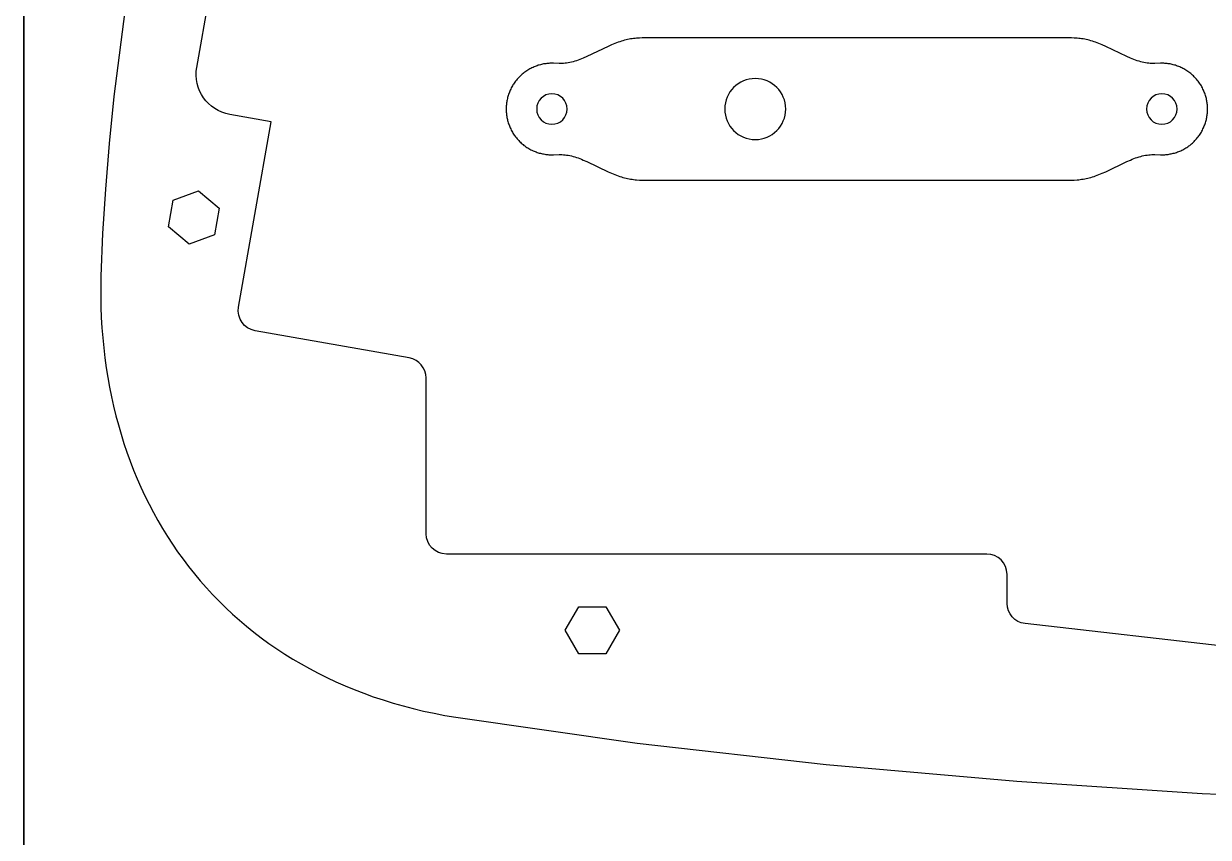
# Model space of a CAD drawing. Extents: x -770 to 754, y -86 to 233.
# Drawn here: x -160.1 to -43.6, y 62 to 142 of the extents above; entities that cross this region are included whole.
import ezdxf

# ---------------------------------------------------------------- set-up
doc = ezdxf.new("R2010")
doc.units = 0
for name, color, linetype in [('2D_ACR_PLOT$CUT1', 4, 'CONTINUOUS'), ('2D_ACR_PLOT$CUT2', 3, 'CONTINUOUS'), ('2D_ACR_PLOT$NOPRINT', 200, 'CONTINUOUS')]:
    doc.layers.add(name, color=color, linetype=linetype)

msp = doc.modelspace()

# ---------------------------------------------------------------- linework, layer by layer
at = {"layer": '2D_ACR_PLOT$CUT1'}
for p, q in [((-145.43, 124.63), (-142.93, 125.54)), ((-142.93, 125.54), (-140.89, 123.83)), ((-145.89, 122.01), (-145.43, 124.63)), ((-140.89, 123.83), (-141.35, 121.21)), ((-143.85, 120.3), (-145.89, 122.01)), ((-141.35, 121.21), (-143.85, 120.3)), ((-106.85, 82.34), (-105.52, 84.64)), ((-105.52, 84.64), (-102.86, 84.64)), ((-102.86, 84.64), (-101.52, 82.34)), ((-105.52, 80.03), (-106.85, 82.34)), ((-101.52, 82.34), (-102.86, 80.03)), ((-102.86, 80.03), (-105.52, 80.03))]:
    msp.add_line(p, q, dxfattribs=at)
at = {"layer": '2D_ACR_PLOT$CUT1', "extrusion": (0, 0, -1)}
for centre, radius in [((88.16, 133.58), 3), ((108.16, 133.58), 1.5), ((48.16, 133.58), 1.5)]:
    msp.add_circle(centre, radius, dxfattribs=at)
at = {"layer": '2D_ACR_PLOT$CUT2'}
for p, q in [((-143.1, 137.68), (-138.24, 165.25)), ((-150.05, 144.22), (-151.25, 134.81)), ((-102.3, 139.89), (-102.64, 139.74)), ((-101.97, 140.03), (-102.3, 139.89)), ((-101.81, 140.09), (-101.97, 140.03)), ((-101.65, 140.15), (-101.81, 140.09)), ((-101.49, 140.2), (-101.65, 140.15)), ((-101.33, 140.25), (-101.49, 140.2)), ((-101.18, 140.3), (-101.33, 140.25)), ((-101.02, 140.34), (-101.18, 140.3)), ((-100.87, 140.38), (-101.02, 140.34)), ((-100.72, 140.41), (-100.87, 140.38)), ((-100.57, 140.44), (-100.72, 140.41)), ((-100.42, 140.47), (-100.57, 140.44)), ((-100.27, 140.49), (-100.42, 140.47)), ((-100.13, 140.51), (-100.27, 140.49)), ((-99.98, 140.53), (-100.13, 140.51)), ((-99.84, 140.54), (-99.98, 140.53)), ((-99.55, 140.56), (-99.84, 140.54)), ((-99.27, 140.57), (-99.55, 140.56)), ((-98.16, 140.58), (-99.27, 140.57)), ((-58.16, 140.58), (-98.16, 140.58)), ((-57.05, 140.57), (-58.16, 140.58)), ((-56.77, 140.56), (-57.05, 140.57)), ((-56.48, 140.54), (-56.77, 140.56)), ((-56.34, 140.53), (-56.48, 140.54)), ((-56.19, 140.51), (-56.34, 140.53)), ((-56.05, 140.49), (-56.19, 140.51)), ((-55.9, 140.47), (-56.05, 140.49)), ((-55.75, 140.44), (-55.9, 140.47)), ((-55.6, 140.41), (-55.75, 140.44)), ((-55.45, 140.38), (-55.6, 140.41)), ((-55.3, 140.34), (-55.45, 140.38)), ((-55.14, 140.3), (-55.3, 140.34)), ((-54.99, 140.25), (-55.14, 140.3)), ((-54.83, 140.2), (-54.99, 140.25)), ((-54.67, 140.15), (-54.83, 140.2)), ((-54.51, 140.09), (-54.67, 140.15)), ((-54.35, 140.03), (-54.51, 140.09)), ((-54.02, 139.89), (-54.35, 140.03)), ((-53.68, 139.74), (-54.02, 139.89)), ((-104.73, 138.74), (-105.07, 138.59)), ((-102.64, 139.74), (-104.73, 138.74)), ((-51.59, 138.74), (-53.68, 139.74)), ((-51.25, 138.59), (-51.59, 138.74)), ((-110.33, 137.52), (-110.43, 137.47)), ((-110.23, 137.58), (-110.33, 137.52)), ((-110.13, 137.63), (-110.23, 137.58)), ((-110.02, 137.68), (-110.13, 137.63)), ((-109.92, 137.72), (-110.02, 137.68)), ((-109.82, 137.76), (-109.92, 137.72)), ((-109.71, 137.8), (-109.82, 137.76)), ((-109.61, 137.84), (-109.71, 137.8)), ((-109.5, 137.88), (-109.61, 137.84)), ((-109.4, 137.91), (-109.5, 137.88)), ((-109.29, 137.94), (-109.4, 137.91)), ((-109.19, 137.96), (-109.29, 137.94)), ((-109.08, 137.98), (-109.19, 137.96)), ((-108.98, 138.01), (-109.08, 137.98)), ((-108.87, 138.02), (-108.98, 138.01)), ((-108.77, 138.04), (-108.87, 138.02)), ((-108.67, 138.05), (-108.77, 138.04)), ((-108.56, 138.06), (-108.67, 138.05)), ((-108.46, 138.07), (-108.56, 138.06)), ((-108.36, 138.08), (-108.46, 138.07)), ((-108.26, 138.08), (-108.36, 138.08)), ((-108.16, 138.08), (-108.26, 138.08)), ((-108.02, 138.08), (-108.16, 138.08)), ((-107.46, 138.06), (-108.02, 138.08)), ((-107.31, 138.06), (-107.46, 138.06)), ((-107.17, 138.07), (-107.31, 138.06)), ((-107.02, 138.07), (-107.17, 138.07)), ((-106.87, 138.09), (-107.02, 138.07)), ((-106.72, 138.1), (-106.87, 138.09)), ((-106.56, 138.13), (-106.72, 138.1)), ((-106.4, 138.16), (-106.56, 138.13)), ((-106.24, 138.19), (-106.4, 138.16)), ((-106.08, 138.23), (-106.24, 138.19)), ((-105.92, 138.28), (-106.08, 138.23)), ((-105.75, 138.33), (-105.92, 138.28)), ((-105.58, 138.39), (-105.75, 138.33)), ((-105.42, 138.45), (-105.58, 138.39)), ((-105.24, 138.52), (-105.42, 138.45)), ((-105.07, 138.59), (-105.24, 138.52)), ((-51.08, 138.52), (-51.25, 138.59)), ((-50.9, 138.45), (-51.08, 138.52)), ((-50.74, 138.39), (-50.9, 138.45)), ((-50.57, 138.33), (-50.74, 138.39)), ((-50.4, 138.28), (-50.57, 138.33)), ((-50.24, 138.23), (-50.4, 138.28)), ((-50.08, 138.19), (-50.24, 138.23)), ((-49.92, 138.16), (-50.08, 138.19)), ((-49.76, 138.13), (-49.92, 138.16)), ((-49.6, 138.1), (-49.76, 138.13)), ((-49.45, 138.09), (-49.6, 138.1)), ((-49.3, 138.07), (-49.45, 138.09)), ((-49.15, 138.07), (-49.3, 138.07)), ((-49.01, 138.06), (-49.15, 138.07)), ((-48.86, 138.06), (-49.01, 138.06)), ((-48.3, 138.08), (-48.86, 138.06)), ((-48.16, 138.08), (-48.3, 138.08)), ((-48.06, 138.08), (-48.16, 138.08)), ((-47.96, 138.08), (-48.06, 138.08)), ((-47.86, 138.07), (-47.96, 138.08)), ((-47.76, 138.06), (-47.86, 138.07)), ((-47.65, 138.05), (-47.76, 138.06)), ((-47.55, 138.04), (-47.65, 138.05)), ((-47.45, 138.02), (-47.55, 138.04)), ((-47.34, 138.01), (-47.45, 138.02)), ((-47.24, 137.98), (-47.34, 138.01)), ((-47.13, 137.96), (-47.24, 137.98)), ((-47.03, 137.94), (-47.13, 137.96)), ((-46.92, 137.91), (-47.03, 137.94)), ((-46.82, 137.88), (-46.92, 137.91)), ((-46.71, 137.84), (-46.82, 137.88)), ((-46.61, 137.8), (-46.71, 137.84)), ((-46.5, 137.76), (-46.61, 137.8)), ((-46.4, 137.72), (-46.5, 137.76)), ((-46.3, 137.68), (-46.4, 137.72)), ((-46.19, 137.63), (-46.3, 137.68)), ((-46.09, 137.58), (-46.19, 137.63)), ((-45.99, 137.52), (-46.09, 137.58)), ((-45.89, 137.47), (-45.99, 137.52)), ((-111.65, 136.42), (-111.73, 136.33)), ((-111.58, 136.51), (-111.65, 136.42)), ((-111.5, 136.59), (-111.58, 136.51)), ((-111.42, 136.68), (-111.5, 136.59)), ((-111.34, 136.76), (-111.42, 136.68)), ((-111.26, 136.84), (-111.34, 136.76)), ((-111.17, 136.92), (-111.26, 136.84)), ((-111.09, 137), (-111.17, 136.92)), ((-111, 137.07), (-111.09, 137)), ((-110.91, 137.15), (-111, 137.07)), ((-110.81, 137.22), (-110.91, 137.15)), ((-110.72, 137.28), (-110.81, 137.22)), ((-110.62, 137.35), (-110.72, 137.28)), ((-110.53, 137.41), (-110.62, 137.35)), ((-110.43, 137.47), (-110.53, 137.41)), ((-45.79, 137.41), (-45.89, 137.47)), ((-45.7, 137.35), (-45.79, 137.41)), ((-45.6, 137.28), (-45.7, 137.35)), ((-45.51, 137.22), (-45.6, 137.28)), ((-45.41, 137.15), (-45.51, 137.22)), ((-45.32, 137.07), (-45.41, 137.15)), ((-45.23, 137), (-45.32, 137.07)), ((-45.15, 136.92), (-45.23, 137)), ((-45.06, 136.84), (-45.15, 136.92)), ((-44.98, 136.76), (-45.06, 136.84)), ((-44.9, 136.68), (-44.98, 136.76)), ((-44.82, 136.59), (-44.9, 136.68)), ((-44.74, 136.51), (-44.82, 136.59)), ((-44.67, 136.42), (-44.74, 136.51)), ((-44.59, 136.33), (-44.67, 136.42)), ((-112.34, 135.24), (-112.38, 135.13)), ((-112.3, 135.34), (-112.34, 135.24)), ((-112.26, 135.44), (-112.3, 135.34)), ((-112.21, 135.55), (-112.26, 135.44)), ((-112.16, 135.65), (-112.21, 135.55)), ((-112.1, 135.75), (-112.16, 135.65)), ((-112.05, 135.85), (-112.1, 135.75)), ((-111.99, 135.95), (-112.05, 135.85)), ((-111.93, 136.04), (-111.99, 135.95)), ((-111.86, 136.14), (-111.93, 136.04)), ((-111.8, 136.23), (-111.86, 136.14)), ((-111.73, 136.33), (-111.8, 136.23)), ((-44.52, 136.23), (-44.59, 136.33)), ((-44.46, 136.14), (-44.52, 136.23)), ((-44.39, 136.04), (-44.46, 136.14)), ((-44.33, 135.95), (-44.39, 136.04)), ((-44.27, 135.85), (-44.33, 135.95)), ((-44.22, 135.75), (-44.27, 135.85)), ((-44.16, 135.65), (-44.22, 135.75)), ((-44.11, 135.55), (-44.16, 135.65)), ((-44.06, 135.44), (-44.11, 135.55)), ((-44.02, 135.34), (-44.06, 135.44)), ((-43.98, 135.24), (-44.02, 135.34)), ((-43.94, 135.13), (-43.98, 135.24)), ((-151.25, 134.81), (-151.72, 130.2)), ((-112.63, 134.09), (-112.64, 133.98)), ((-112.62, 134.19), (-112.63, 134.09)), ((-112.6, 134.3), (-112.62, 134.19)), ((-112.58, 134.4), (-112.6, 134.3)), ((-112.56, 134.5), (-112.58, 134.4)), ((-112.54, 134.61), (-112.56, 134.5)), ((-112.52, 134.71), (-112.54, 134.61)), ((-112.49, 134.82), (-112.52, 134.71)), ((-112.45, 134.92), (-112.49, 134.82)), ((-112.42, 135.03), (-112.45, 134.92)), ((-112.38, 135.13), (-112.42, 135.03)), ((-43.9, 135.03), (-43.94, 135.13)), ((-43.87, 134.92), (-43.9, 135.03)), ((-43.83, 134.82), (-43.87, 134.92)), ((-43.81, 134.71), (-43.83, 134.82)), ((-43.78, 134.61), (-43.81, 134.71)), ((-43.76, 134.5), (-43.78, 134.61)), ((-43.74, 134.4), (-43.76, 134.5)), ((-43.72, 134.3), (-43.74, 134.4)), ((-43.7, 134.19), (-43.72, 134.3)), ((-43.69, 134.09), (-43.7, 134.19)), ((-43.68, 133.98), (-43.69, 134.09)), ((-135.77, 132.33), (-139.85, 133.05)), ((-112.65, 133.88), (-112.66, 133.78)), ((-112.66, 133.78), (-112.66, 133.68)), ((-112.66, 133.68), (-112.66, 133.58)), ((-112.66, 133.58), (-112.66, 133.48)), ((-112.66, 133.48), (-112.66, 133.38)), ((-112.66, 133.38), (-112.65, 133.28)), ((-112.64, 133.98), (-112.65, 133.88)), ((-112.65, 133.28), (-112.64, 133.18)), ((-112.64, 133.18), (-112.63, 133.07)), ((-112.63, 133.07), (-112.62, 132.97)), ((-112.62, 132.97), (-112.6, 132.87)), ((-112.6, 132.87), (-112.58, 132.76)), ((-43.74, 132.76), (-43.72, 132.87)), ((-43.72, 132.87), (-43.7, 132.97)), ((-43.7, 132.97), (-43.69, 133.07)), ((-43.69, 133.07), (-43.68, 133.18)), ((-43.67, 133.88), (-43.68, 133.98)), ((-43.68, 133.18), (-43.67, 133.28)), ((-43.66, 133.78), (-43.67, 133.88)), ((-43.67, 133.28), (-43.66, 133.38)), ((-43.66, 133.68), (-43.66, 133.78)), ((-43.66, 133.58), (-43.66, 133.68)), ((-43.66, 133.48), (-43.66, 133.58)), ((-43.66, 133.38), (-43.66, 133.48)), ((-138.98, 114.1), (-135.77, 132.33)), ((-112.58, 132.76), (-112.56, 132.66)), ((-112.56, 132.66), (-112.54, 132.55)), ((-112.54, 132.55), (-112.52, 132.45)), ((-112.52, 132.45), (-112.49, 132.34)), ((-112.49, 132.34), (-112.45, 132.24)), ((-112.45, 132.24), (-112.42, 132.13)), ((-112.42, 132.13), (-112.38, 132.03)), ((-112.38, 132.03), (-112.34, 131.92)), ((-112.34, 131.92), (-112.3, 131.82)), ((-112.3, 131.82), (-112.26, 131.72)), ((-112.26, 131.72), (-112.21, 131.62)), ((-44.11, 131.62), (-44.06, 131.72)), ((-44.06, 131.72), (-44.02, 131.82)), ((-44.02, 131.82), (-43.98, 131.92)), ((-43.98, 131.92), (-43.94, 132.03)), ((-43.94, 132.03), (-43.9, 132.13)), ((-43.9, 132.13), (-43.87, 132.24)), ((-43.87, 132.24), (-43.83, 132.34)), ((-43.83, 132.34), (-43.81, 132.45)), ((-43.81, 132.45), (-43.78, 132.55)), ((-43.78, 132.55), (-43.76, 132.66)), ((-43.76, 132.66), (-43.74, 132.76)), ((-112.21, 131.62), (-112.16, 131.51)), ((-112.16, 131.51), (-112.1, 131.41)), ((-112.1, 131.41), (-112.05, 131.31)), ((-112.05, 131.31), (-111.99, 131.22)), ((-111.99, 131.22), (-111.93, 131.12)), ((-111.93, 131.12), (-111.86, 131.02)), ((-111.86, 131.02), (-111.8, 130.93)), ((-111.8, 130.93), (-111.73, 130.84)), ((-111.73, 130.84), (-111.65, 130.74)), ((-111.65, 130.74), (-111.58, 130.65)), ((-111.58, 130.65), (-111.5, 130.57)), ((-111.5, 130.57), (-111.42, 130.48)), ((-44.9, 130.48), (-44.82, 130.57)), ((-44.82, 130.57), (-44.74, 130.65)), ((-44.74, 130.65), (-44.67, 130.74)), ((-44.67, 130.74), (-44.59, 130.84)), ((-44.59, 130.84), (-44.52, 130.93)), ((-44.52, 130.93), (-44.46, 131.02)), ((-44.46, 131.02), (-44.39, 131.12)), ((-44.39, 131.12), (-44.33, 131.22)), ((-44.33, 131.22), (-44.27, 131.31)), ((-44.27, 131.31), (-44.22, 131.41)), ((-44.22, 131.41), (-44.16, 131.51)), ((-44.16, 131.51), (-44.11, 131.62)), ((-151.72, 130.2), (-152.09, 125.7)), ((-111.42, 130.48), (-111.34, 130.4)), ((-111.34, 130.4), (-111.26, 130.32)), ((-111.26, 130.32), (-111.17, 130.24)), ((-111.17, 130.24), (-111.09, 130.16)), ((-111.09, 130.16), (-111, 130.09)), ((-111, 130.09), (-110.91, 130.01)), ((-110.91, 130.01), (-110.81, 129.95)), ((-110.81, 129.95), (-110.72, 129.88)), ((-110.72, 129.88), (-110.62, 129.81)), ((-110.62, 129.81), (-110.53, 129.75)), ((-110.53, 129.75), (-110.43, 129.69)), ((-110.43, 129.69), (-110.33, 129.64)), ((-110.33, 129.64), (-110.23, 129.58)), ((-110.23, 129.58), (-110.13, 129.53)), ((-110.13, 129.53), (-110.02, 129.48)), ((-110.02, 129.48), (-109.92, 129.44)), ((-109.92, 129.44), (-109.82, 129.4)), ((-109.82, 129.4), (-109.71, 129.36)), ((-109.71, 129.36), (-109.61, 129.32)), ((-46.71, 129.32), (-46.61, 129.36)), ((-46.61, 129.36), (-46.5, 129.4)), ((-46.5, 129.4), (-46.4, 129.44)), ((-46.4, 129.44), (-46.3, 129.48)), ((-46.3, 129.48), (-46.19, 129.53)), ((-46.19, 129.53), (-46.09, 129.58)), ((-46.09, 129.58), (-45.99, 129.64)), ((-45.99, 129.64), (-45.89, 129.69)), ((-45.89, 129.69), (-45.79, 129.75)), ((-45.79, 129.75), (-45.7, 129.81)), ((-45.7, 129.81), (-45.6, 129.88)), ((-45.6, 129.88), (-45.51, 129.95)), ((-45.51, 129.95), (-45.41, 130.01)), ((-45.41, 130.01), (-45.32, 130.09)), ((-45.32, 130.09), (-45.23, 130.16)), ((-45.23, 130.16), (-45.15, 130.24)), ((-45.15, 130.24), (-45.06, 130.32)), ((-45.06, 130.32), (-44.98, 130.4)), ((-44.98, 130.4), (-44.9, 130.48)), ((-109.61, 129.32), (-109.5, 129.29)), ((-109.5, 129.29), (-109.4, 129.25)), ((-109.4, 129.25), (-109.29, 129.23)), ((-109.29, 129.23), (-109.19, 129.2)), ((-109.19, 129.2), (-109.08, 129.18)), ((-109.08, 129.18), (-108.98, 129.16)), ((-108.98, 129.16), (-108.87, 129.14)), ((-108.87, 129.14), (-108.77, 129.12)), ((-108.77, 129.12), (-108.67, 129.11)), ((-108.67, 129.11), (-108.56, 129.1)), ((-108.56, 129.1), (-108.46, 129.09)), ((-108.46, 129.09), (-108.36, 129.09)), ((-108.36, 129.09), (-108.26, 129.08)), ((-108.26, 129.08), (-108.16, 129.08)), ((-108.16, 129.08), (-108.02, 129.08)), ((-108.02, 129.08), (-107.46, 129.1)), ((-107.46, 129.1), (-107.31, 129.1)), ((-107.31, 129.1), (-107.17, 129.1)), ((-107.17, 129.1), (-107.02, 129.09)), ((-107.02, 129.09), (-106.87, 129.07)), ((-106.87, 129.07), (-106.72, 129.06)), ((-106.72, 129.06), (-106.56, 129.03)), ((-106.56, 129.03), (-106.4, 129)), ((-106.4, 129), (-106.24, 128.97)), ((-106.24, 128.97), (-106.08, 128.93)), ((-106.08, 128.93), (-105.92, 128.88)), ((-105.92, 128.88), (-105.75, 128.83)), ((-105.75, 128.83), (-105.58, 128.77)), ((-105.58, 128.77), (-105.42, 128.71)), ((-105.42, 128.71), (-105.24, 128.64)), ((-105.24, 128.64), (-105.07, 128.57)), ((-105.07, 128.57), (-104.73, 128.42)), ((-104.73, 128.42), (-102.64, 127.42)), ((-53.68, 127.42), (-51.59, 128.42)), ((-51.59, 128.42), (-51.25, 128.57)), ((-51.25, 128.57), (-51.08, 128.64)), ((-51.08, 128.64), (-50.9, 128.71)), ((-50.9, 128.71), (-50.74, 128.77)), ((-50.74, 128.77), (-50.57, 128.83)), ((-50.57, 128.83), (-50.4, 128.88)), ((-50.4, 128.88), (-50.24, 128.93)), ((-50.24, 128.93), (-50.08, 128.97)), ((-50.08, 128.97), (-49.92, 129)), ((-49.92, 129), (-49.76, 129.03)), ((-49.76, 129.03), (-49.6, 129.06)), ((-49.6, 129.06), (-49.45, 129.07)), ((-49.45, 129.07), (-49.3, 129.09)), ((-49.3, 129.09), (-49.15, 129.1)), ((-49.15, 129.1), (-49.01, 129.1)), ((-49.01, 129.1), (-48.86, 129.1)), ((-48.86, 129.1), (-48.3, 129.08)), ((-48.3, 129.08), (-48.16, 129.08)), ((-48.16, 129.08), (-48.06, 129.08)), ((-48.06, 129.08), (-47.96, 129.09)), ((-47.96, 129.09), (-47.86, 129.09)), ((-47.86, 129.09), (-47.76, 129.1)), ((-47.76, 129.1), (-47.65, 129.11)), ((-47.65, 129.11), (-47.55, 129.12)), ((-47.55, 129.12), (-47.45, 129.14)), ((-47.45, 129.14), (-47.34, 129.16)), ((-47.34, 129.16), (-47.24, 129.18)), ((-47.24, 129.18), (-47.13, 129.2)), ((-47.13, 129.2), (-47.03, 129.23)), ((-47.03, 129.23), (-46.92, 129.25)), ((-46.92, 129.25), (-46.82, 129.29)), ((-46.82, 129.29), (-46.71, 129.32)), ((-102.64, 127.42), (-102.3, 127.27)), ((-102.3, 127.27), (-101.97, 127.13)), ((-101.97, 127.13), (-101.81, 127.07)), ((-101.81, 127.07), (-101.65, 127.01)), ((-54.67, 127.01), (-54.51, 127.07)), ((-54.51, 127.07), (-54.35, 127.13)), ((-54.35, 127.13), (-54.02, 127.27)), ((-54.02, 127.27), (-53.68, 127.42)), ((-101.65, 127.01), (-101.49, 126.96)), ((-101.49, 126.96), (-101.33, 126.91)), ((-101.33, 126.91), (-101.18, 126.86)), ((-101.18, 126.86), (-101.02, 126.82)), ((-101.02, 126.82), (-100.87, 126.78)), ((-100.87, 126.78), (-100.72, 126.75)), ((-100.72, 126.75), (-100.57, 126.72)), ((-100.57, 126.72), (-100.42, 126.69)), ((-100.42, 126.69), (-100.27, 126.67)), ((-100.27, 126.67), (-100.13, 126.65)), ((-100.13, 126.65), (-99.98, 126.63)), ((-99.98, 126.63), (-99.84, 126.62)), ((-99.84, 126.62), (-99.55, 126.6)), ((-99.55, 126.6), (-99.27, 126.59)), ((-99.27, 126.59), (-98.16, 126.58)), ((-98.16, 126.58), (-58.16, 126.58)), ((-58.16, 126.58), (-57.05, 126.59)), ((-57.05, 126.59), (-56.77, 126.6)), ((-56.77, 126.6), (-56.48, 126.62)), ((-56.48, 126.62), (-56.34, 126.63)), ((-56.34, 126.63), (-56.19, 126.65)), ((-56.19, 126.65), (-56.05, 126.67)), ((-56.05, 126.67), (-55.9, 126.69)), ((-55.9, 126.69), (-55.75, 126.72)), ((-55.75, 126.72), (-55.6, 126.75)), ((-55.6, 126.75), (-55.45, 126.78)), ((-55.45, 126.78), (-55.3, 126.82)), ((-55.3, 126.82), (-55.14, 126.86)), ((-55.14, 126.86), (-54.99, 126.91)), ((-54.99, 126.91), (-54.83, 126.96)), ((-54.83, 126.96), (-54.67, 127.01)), ((-152.09, 125.7), (-152.36, 121.34)), ((-152.36, 121.34), (-152.53, 117.16)), ((-152.53, 117.16), (-152.55, 116.13)), ((-152.55, 116.13), (-152.55, 115.11)), ((-152.55, 115.11), (-152.53, 114.09)), ((-152.53, 114.09), (-152.49, 113.08)), ((-152.49, 113.08), (-152.43, 112.08)), ((-152.43, 112.08), (-152.35, 111.09)), ((-152.35, 111.09), (-152.25, 110.1)), ((-122.19, 109.11), (-137.36, 111.78)), ((-152.25, 110.1), (-152.14, 109.12)), ((-152.14, 109.12), (-152, 108.15)), ((-152, 108.15), (-151.85, 107.19)), ((-151.85, 107.19), (-151.68, 106.24)), ((-151.68, 106.24), (-151.49, 105.3)), ((-120.54, 91.83), (-120.54, 107.14)), ((-151.49, 105.3), (-151.28, 104.36)), ((-151.28, 104.36), (-151.06, 103.43)), ((-151.06, 103.43), (-150.81, 102.52)), ((-150.81, 102.52), (-150.55, 101.61)), ((-150.55, 101.61), (-150.27, 100.71)), ((-150.27, 100.71), (-149.97, 99.83)), ((-149.97, 99.83), (-149.65, 98.95)), ((-149.65, 98.95), (-149.31, 98.08)), ((-149.31, 98.08), (-148.96, 97.23)), ((-148.96, 97.23), (-148.59, 96.39)), ((-148.59, 96.39), (-148.2, 95.55)), ((-148.2, 95.55), (-147.79, 94.73)), ((-147.79, 94.73), (-147.37, 93.92)), ((-147.37, 93.92), (-146.92, 93.12)), ((-146.92, 93.12), (-146.46, 92.34)), ((-146.46, 92.34), (-145.98, 91.56)), ((-145.98, 91.56), (-145.49, 90.8)), ((-145.49, 90.8), (-144.98, 90.05)), ((-144.98, 90.05), (-144.45, 89.32)), ((-65.39, 89.83), (-118.54, 89.83)), ((-144.45, 89.32), (-143.9, 88.6)), ((-143.9, 88.6), (-143.33, 87.89)), ((-143.33, 87.89), (-142.75, 87.19)), ((-63.39, 84.98), (-63.39, 87.83)), ((-142.75, 87.19), (-142.15, 86.51)), ((-142.15, 86.51), (-141.54, 85.85)), ((-141.54, 85.85), (-140.9, 85.19)), ((-140.9, 85.19), (-140.25, 84.55)), ((-140.25, 84.55), (-139.59, 83.93)), ((-139.59, 83.93), (-138.9, 83.32)), ((-138.9, 83.32), (-138.2, 82.73)), ((-28.17, 79.19), (-61.61, 82.99)), ((-138.2, 82.73), (-137.48, 82.15)), ((-137.48, 82.15), (-136.75, 81.59)), ((-136.75, 81.59), (-136, 81.04)), ((-136, 81.04), (-135.23, 80.51)), ((-135.23, 80.51), (-134.45, 80)), ((-134.45, 80), (-133.65, 79.5)), ((-133.65, 79.5), (-132.84, 79.02)), ((-132.84, 79.02), (-132, 78.56)), ((-132, 78.56), (-131.16, 78.11)), ((-131.16, 78.11), (-130.29, 77.68)), ((-130.29, 77.68), (-129.41, 77.27)), ((-129.41, 77.27), (-128.51, 76.87)), ((-128.51, 76.87), (-127.6, 76.5)), ((-127.6, 76.5), (-126.67, 76.14)), ((-126.67, 76.14), (-125.73, 75.8)), ((-125.73, 75.8), (-124.77, 75.48)), ((-124.77, 75.48), (-123.79, 75.18)), ((-123.79, 75.18), (-122.8, 74.9)), ((-122.8, 74.9), (-121.8, 74.63)), ((-121.8, 74.63), (-120.78, 74.39)), ((-120.78, 74.39), (-119.74, 74.17)), ((-119.74, 74.17), (-118.69, 73.96)), ((-118.69, 73.96), (-117.62, 73.78)), ((-117.62, 73.78), (-99.79, 71.24)), ((-99.79, 71.24), (-81.17, 69.15)), ((-81.17, 69.15), (-62.42, 67.51)), ((-62.42, 67.51), (-44.2, 66.29)), ((-44.2, 66.29), (-26.09, 65.46))]:
    msp.add_line(p, q, dxfattribs=at)
at = {"layer": '2D_ACR_PLOT$CUT2', "extrusion": (0, 0, -1)}
for centre, radius, start, end in [((139.16, 136.99), 4, 280, 10), ((137.01, 113.75), 2, 280.0002, 10.0001), ((118.54, 91.83), 2, 270, 0), ((61.39, 84.98), 2, 276.4836, 0)]:
    msp.add_arc(centre, radius, start, end, dxfattribs=at)
at = {"layer": '2D_ACR_PLOT$CUT2'}
for centre, end in [((-122.54, 107.14), 79.9998), ((-65.39, 87.83), 90)]:
    msp.add_arc(centre, 2, 0, end, dxfattribs=at)
at = {"layer": '2D_ACR_PLOT$NOPRINT'}
for p, q in [((-160.12, -86.29), (-160.12, 218.51)), ((-160.12, 218.51), (-160.12, -86.29))]:
    msp.add_line(p, q, dxfattribs=at)

doc.saveas('drawing.dxf')
